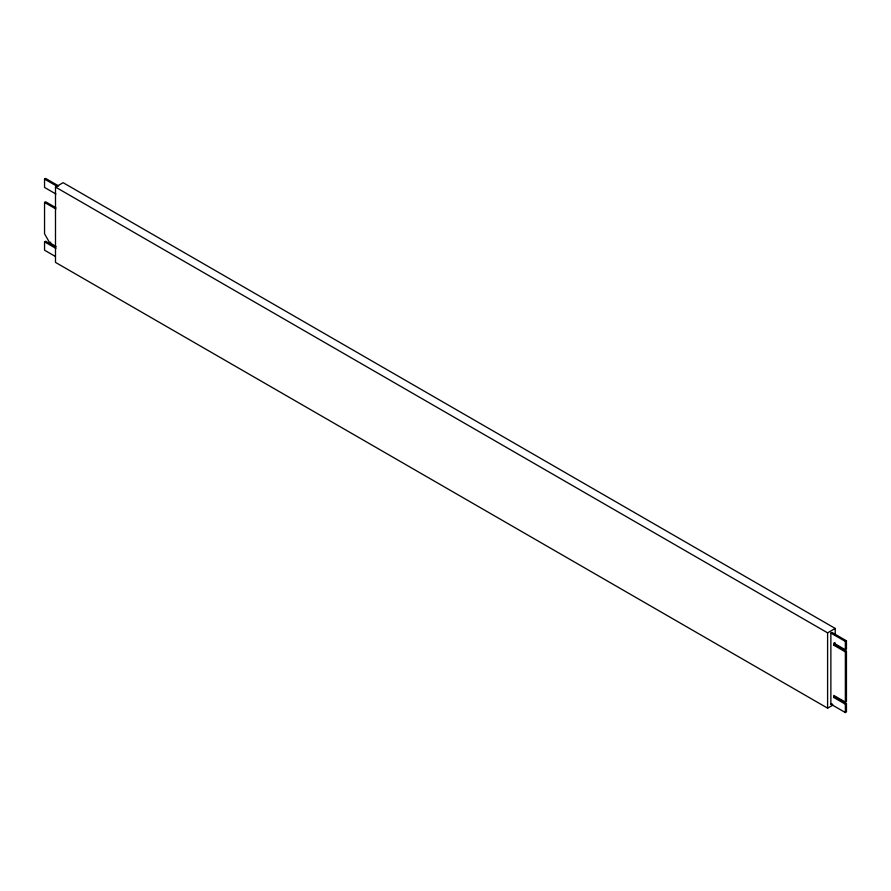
<?xml version="1.0" encoding="UTF-8"?>
<svg xmlns="http://www.w3.org/2000/svg" width="891" height="891" viewBox="0 0 891 891"><rect width="100%" height="100%" fill="white"/><g stroke="black" fill="none" stroke-linecap="round" stroke-linejoin="round"><path stroke-width="1.34" d="M55.91 194.004L44.55 187.444L44.55 179.08L45.641 178.445L58.661 185.963M833.04 705.026L827.605 708.156L55.498 262.388L55.498 187.065L63.105 182.677L835.212 628.445L835.212 635.294M55.91 246.395L49.673 242.798L44.55 233.787L44.55 202.424L45.641 201.8L55.866 207.703M55.209 256.363L44.55 250.204L44.55 241.84L45.641 241.216L55.866 247.119M49.673 242.798L50.754 242.163M55.498 187.065L827.605 632.844L835.212 628.445M830.869 633.055L831.96 632.421L846.45 640.796L846.45 649.16L845.359 649.784L833.764 643.09L833.764 645.184L845.359 651.878L846.45 651.254L846.45 701.462L845.359 702.097L833.764 695.392L833.764 697.486L845.359 704.18L846.45 703.556L846.45 711.92L845.359 712.555L830.869 704.18L830.869 633.055L845.359 641.42L846.45 640.796M833.764 645.184L834.856 644.561L846.45 651.254M833.764 697.486L834.856 696.862L846.45 703.556M830.869 704.18L831.96 703.556M44.55 179.08L57.57 186.598M44.55 202.424L55.91 208.984M44.55 241.84L55.91 248.4M845.359 641.42L845.359 649.784M845.359 651.878L845.359 702.097M845.359 704.18L845.359 712.555M834.856 642.467L834.856 644.561M827.605 632.844L827.605 708.156"/></g></svg>
